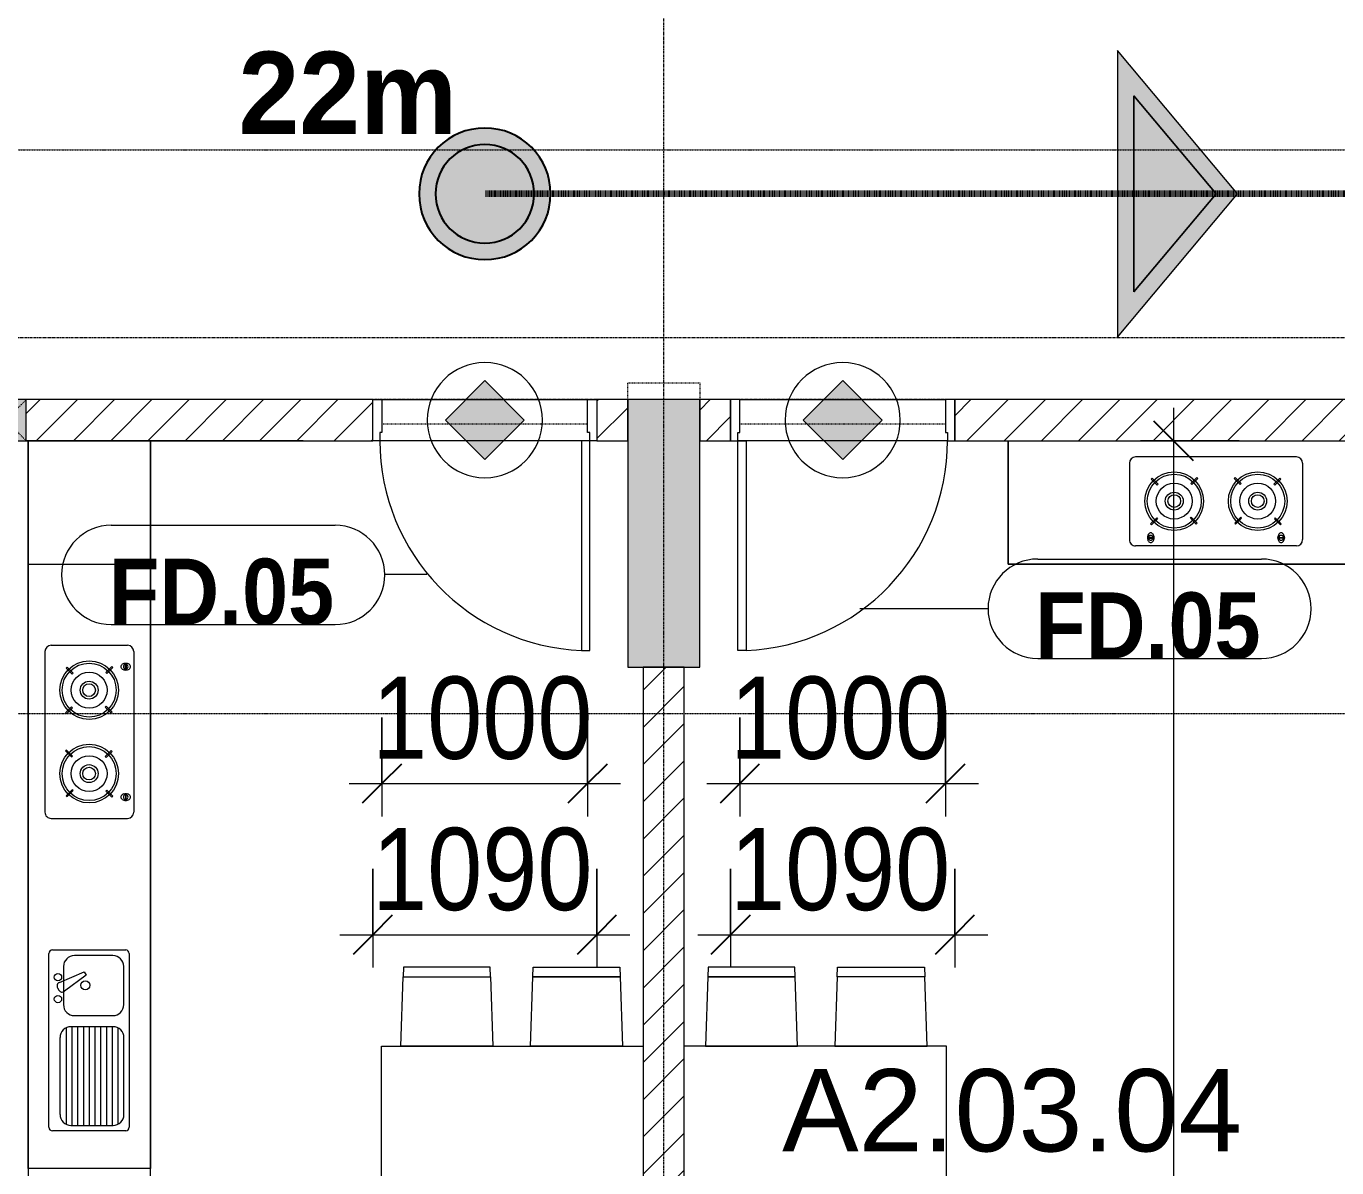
# Model space of a CAD drawing. Header units: millimetres. Extents: x 1591 to 240306, y -15958 to 82755.
# Drawn here: x 77054 to 83426, y 29803 to 35352 of the extents above; entities that cross this region are included whole.
import ezdxf

# ---------------------------------------------------------------- set-up
doc = ezdxf.new("R2010")
doc.units = ezdxf.units.MM
for name, pattern in [('1 NÉT CALL OUT', [6, 3, -3]), ('Dash', [6, 3, -3]), ('Dash 1_8_', [6.35, 3.175, -3.175]), ('Dash Dot 3_16_', [7.9375, 4.7625, -1.5875, 0, -1.5875]), ('Grid Line', [22.225, 12.7, -3.175, 3.175, -3.175])]:
    doc.linetypes.add(name, pattern=pattern)
for name, color, linetype, lineweight in [('0-1', 7, 'Continuous', 5), ('A-ANNO-DIMS', 211, 'Continuous', 9), ('A-ANNO-DIMS-160', 211, 'Continuous', 9), ('A-ANNO-NOTE', 131, 'Continuous', 9), ('A-ANNO-NOTE-1', 131, 'Continuous', 25), ('A-AREA', 32, 'Dash 1_8_', 9), ('A-AREA-IDEN', 2, 'Continuous', 9), ('A-DETL-1', 90, '1 NÉT CALL OUT', 100), ('A-DETL-GENF-2', 1, 'Continuous', 9), ('A-DOOR-3', 1, 'Continuous', 9), ('A-DOOR-FRAM-1', 1, 'Continuous', 9), ('A-DOOR-IDEN', 31, 'Continuous', 9), ('A-FLOR-2', 9, 'Continuous', 9), ('A-WALL', 113, 'Continuous', 9), ('A-WALL-3', 113, 'Continuous', 18), ('A-WALL-PATT-2', 111, 'Continuous', 9), ('G-ANNO-SYMB-1', 111, 'Dash Dot 3_16_', 18), ('G-ANNO-TEXT-2', 142, 'Continuous', 9), ('I-FURN', 30, 'Continuous', 9), ('I-FURN-1', 254, 'Continuous', 9), ('S-COLS', 52, 'Continuous', 9), ('S-COLS-1', 52, 'Continuous', 5), ('S-COLS-2', 7, 'Continuous', 18), ('S-COLS-5', 52, 'Continuous', 18), ('S-COLS-HDLN', 52, 'Dash', 9), ('S-GRID-1', 1, 'Grid Line', 9)]:
    doc.layers.add(name, color=color, linetype=linetype, lineweight=lineweight)
doc.styles.add('Arial_6', font='arial_0.ttf', dxfattribs={"height": 400})
doc.styles.add('Arial_7', font='arial_0.ttf', dxfattribs={"width": 0.95, "height": 400})
doc.styles.add('Arial_B_3', font='arialbd_0.ttf', dxfattribs={"width": 0.9, "height": 320})
doc.styles.add('UTM Avo', font='UTM Avo.ttf', dxfattribs={"width": 0.9, "height": 400})
doc.dimstyles.new('1_Dim_chi_tiet_2_5', dxfattribs={"dimscale": 304.8, "dimtxt": 399.720379, "dimasz": 0.629921, "dimexe": 0.524934, "dimexo": 0.0625, "dimgap": 0.052493, "dimtad": 1, "dimdec": 0, "dimrnd": 5, "dimzin": 0, "dimdsep": 46, "dimtxsty": 'UTM Avo', "dimblk1": 'OBLIQUE', "dimblk2": 'OBLIQUE', "dimsah": 1, "dimcen": 0.09, "dimdle": 0.524934, "dimazin": 0, "dimtfac": 1, "dimtdec": 4, "dimtix": 1, "dimtmove": 0, "dimatfit": 3, "dimfxl": 1.049869, "dimfxlon": 1, "dimtvp": 1, "dimtolj": 1, "dimtzin": 0, "dimarcsym": 2})
doc.dimstyles.new('1_Dim_chi_tiet_2_5_1', dxfattribs={"dimscale": 304.8, "dimtxt": 399.720379, "dimasz": 0.629921, "dimexe": 0.524934, "dimexo": 0.0625, "dimgap": 0.052493, "dimtad": 1, "dimdec": 0, "dimrnd": 5, "dimzin": 0, "dimdsep": 46, "dimtxsty": 'UTM Avo', "dimblk1": 'OBLIQUE', "dimblk2": 'OBLIQUE', "dimsah": 1, "dimcen": 0.09, "dimdle": 0.524934, "dimazin": 0, "dimtfac": 1, "dimtdec": 4, "dimtix": 1, "dimtmove": 0, "dimatfit": 3, "dimfxl": 1.049869, "dimfxlon": 1, "dimtvp": 1, "dimtolj": 1, "dimtzin": 0, "dimarcsym": 2})
pattern_1 = [(45, (11001.35, 0), (-90.50967, 90.50967), [])]

# ---------------------------------------------------------------- blocks, each defined once
blk = doc.blocks.new('NCV_TKTC_KET CAU_rvt-1-TKCS_MB TẦNG 3-4')
at = {"layer": 'S-COLS-1'}
blk.add_hatch(color=256, dxfattribs=at).paths.add_polyline_path([(69327.6, 32236.9), (69327.6, 33536.9), (68977.6, 33536.9), (68977.6, 32236.9)])
at = {"layer": 'S-COLS-2'}
for p, q in [((69327.6, 33536.9), (68977.6, 33536.9)), ((68977.6, 33536.9), (68977.6, 32236.9)), ((69327.6, 32236.9), (69327.6, 33536.9)), ((68977.6, 32236.9), (69327.6, 32236.9))]:
    blk.add_line(p, q, dxfattribs=at)
blk = doc.blocks.new('HE BEP A - HE BEP A-885794-TKCS_MB TẦNG 3-4')
at = {"layer": 'I-FURN'}
for p, q in [((765.9, 605.3), (3.5, 605.3)), ((3.5, 605.3), (3.5, 11)), ((765.9, 11), (765.9, 605.3)), ((765.9, 605.3), (4303.5, 605.3)), ((765.9, 11), (765.9, 605.3)), ((3703.5, 605.3), (3703.5, 11)), ((3279.1, 524.2), (2497.5, 524.2)), ((948.4, 131.7), (948.4, 487.8)), ((965.9, 505.3), (1810.5, 505.3)), ((1401.8, 451.1), (1028.4, 451.1)), ((1644.6, 463.3), (1632.2, 456.1)), ((1670.1, 454.1), (1721.6, 333.3)), ((1828, 487.8), (1828, 131.7)), ((2467.5, 494.2), (2467.5, 122.2)), ((3309.1, 494.2), (3309.1, 122.2)), ((975, 397.7), (975, 193.3)), ((975, 391.9), (1455.1, 391.9)), ((979.9, 419.9), (1450.3, 419.9)), ((1455.1, 193.3), (1455.1, 397.7)), ((1747.9, 434.2), (1562.5, 434.2)), ((1706.2, 324.4), (1627.3, 429.4)), ((2578, 421.2), (2573.6, 416.8)), ((2573.6, 416.8), (2602.8, 387.7)), ((2607.1, 392.1), (2578, 421.2)), ((2602.8, 387.7), (2607.1, 392.1)), ((2795.6, 424), (2766.5, 394.9)), ((2766.5, 394.9), (2770.8, 390.5)), ((2770.8, 390.5), (2800, 419.6)), ((2800, 419.6), (2795.6, 424)), ((2976.7, 419.6), (2981.1, 424)), ((3005.8, 390.5), (2976.7, 419.6)), ((2981.1, 424), (3010.2, 394.9)), ((3010.2, 394.9), (3005.8, 390.5)), ((3169.5, 392.1), (3198.6, 421.2)), ((3173.9, 387.7), (3169.5, 392.1)), ((3203, 416.8), (3173.9, 387.7)), ((3198.6, 421.2), (3203, 416.8)), ((975, 363.9), (1455.1, 363.9)), ((975, 335.9), (1455.1, 335.9)), ((1509.1, 380.9), (1509.1, 194.2)), ((1721.6, 333.3), (1706.2, 324.4)), ((1801.3, 194.2), (1801.3, 380.9)), ((975, 307.9), (1455.1, 307.9)), ((975, 279.9), (1455.1, 279.9)), ((975, 251.9), (1455.1, 251.9)), ((975, 223.9), (1455.1, 223.9)), ((975, 195.9), (1455.1, 195.9)), ((2570.9, 199.3), (2600, 228.4)), ((2575.3, 194.9), (2570.9, 199.3)), ((2604.4, 224), (2575.3, 194.9)), ((2600, 228.4), (2604.4, 224)), ((2763.7, 226.8), (2768.1, 231.2)), ((2792.8, 197.7), (2763.7, 226.8)), ((2768.1, 231.2), (2797.2, 202)), ((2797.2, 202), (2792.8, 197.7)), ((3008.5, 231.2), (2979.4, 202)), ((2979.4, 202), (2983.8, 197.7)), ((2983.8, 197.7), (3012.9, 226.8)), ((3012.9, 226.8), (3008.5, 231.2)), ((3176.6, 228.4), (3172.2, 224)), ((3172.2, 224), (3201.4, 194.9)), ((3205.8, 199.3), (3176.6, 228.4)), ((3201.4, 194.9), (3205.8, 199.3)), ((981.5, 167.9), (1448.7, 167.9)), ((1028.4, 139.9), (1401.8, 139.9)), ((1562.5, 140.8), (1747.9, 140.8)), ((2555.1, 133.3), (2555.1, 129.3)), ((2587.6, 133.3), (2555.1, 133.3)), ((2555.1, 129.3), (2587.6, 129.3)), ((2587.6, 129.3), (2587.6, 133.3)), ((3189, 129.3), (3189, 133.3)), ((3189, 133.3), (3221.5, 133.3)), ((3221.5, 129.3), (3189, 129.3)), ((3221.5, 133.3), (3221.5, 129.3)), ((1810.5, 114.2), (965.9, 114.2)), ((3279.1, 92.2), (2497.5, 92.2)), ((3.5, 11), (765.9, 11)), ((4303.5, 11), (765.9, 11))]:
    blk.add_line(p, q, dxfattribs=at)
for centre, radius in [((1589.4, 460.9), 17.8), ((1696.1, 460.9), 17.8), ((2685.4, 309.4), 142.6), ((3091.2, 309.4), 142.6), ((2685.4, 309.4), 131.3), ((2685.4, 309.4), 87.2), ((3091.2, 309.4), 131.3), ((3091.2, 309.4), 87.2), ((1656.3, 327.5), 22.2), ((2685.4, 309.4), 43.6), ((2685.4, 309.4), 30.9), ((3091.2, 309.4), 43.6), ((3091.2, 309.4), 30.9)]:
    blk.add_circle(centre, radius, dxfattribs=at)
for centre, radius, start, end in [((2497.5, 494.2), 30, 90, 180), ((3279.1, 494.2), 30, 360, 90), ((965.9, 487.8), 17.5, 90, 180), ((1028.4, 397.7), 53.3, 90, 180), ((1401.8, 397.7), 53.3, 360, 90), ((1641, 440.7), 17.8, 119.9521, 219.46175), ((1653.4, 447.9), 17.8, 20.53791, 119.9521), ((1810.5, 487.8), 17.5, 0, 90), ((1562.5, 380.9), 53.3, 90, 180), ((1747.9, 380.9), 53.3, 360, 90), ((1028.4, 193.3), 53.3, 180, 270), ((1401.8, 193.3), 53.3, 270, 360), ((1562.5, 194.2), 53.3, 180, 270), ((1747.9, 194.2), 53.3, 270, 360), ((965.9, 131.7), 17.5, 180, 270), ((1810.5, 131.7), 17.5, 270, 360), ((2588.6, 131.7), 33.5, 163.94189, 180), ((2588.6, 131.7), 33.5, 180, 196.05811), ((2580.1, 134.1), 24.7, 145.20397, 163.94189), ((2571.3, 131.3), 11.6, 9.9102, 170.0898), ((2571.3, 131.3), 11.6, 189.71775, 350.28225), ((2574.8, 137.9), 18.1, 120.79762, 145.20397), ((2571.4, 143.6), 11.5, 90, 120.79762), ((2571.4, 143.6), 11.5, 59.20238, 90), ((2568, 137.9), 18.1, 34.79603, 59.20238), ((2562.6, 134.1), 24.7, 16.05811, 34.79603), ((2554.1, 131.7), 33.5, 0, 16.05811), ((2554.1, 131.7), 33.5, 343.94189, 0), ((3222.5, 131.7), 33.5, 163.94189, 180), ((3222.5, 131.7), 33.5, 180, 196.05811), ((3214, 134.1), 24.7, 145.20397, 163.94189), ((3208.7, 137.9), 18.1, 120.79762, 145.20397), ((3205.3, 131.3), 11.6, 9.9102, 170.0898), ((3205.3, 131.3), 11.6, 189.71775, 350.28225), ((3205.3, 143.6), 11.5, 90, 120.79762), ((3205.3, 143.6), 11.5, 59.20238, 90), ((3201.9, 137.9), 18.1, 34.79603, 59.20238), ((3196.5, 134.1), 24.7, 16.05811, 34.79603), ((3188, 131.7), 33.5, 0, 16.05811), ((3188, 131.7), 33.5, 343.94189, 0), ((2497.5, 122.2), 30, 180, 270), ((2580.1, 129.2), 24.7, 196.05811, 214.79603), ((2574.8, 125.5), 18.1, 214.79603, 239.20238), ((2571.4, 119.8), 11.5, 239.20238, 270), ((2571.4, 119.8), 11.5, 270, 300.79762), ((2568, 125.5), 18.1, 300.79762, 325.20397), ((2562.6, 129.2), 24.7, 325.20397, 343.94189), ((3214, 129.2), 24.7, 196.05811, 214.79603), ((3208.7, 125.5), 18.1, 214.79603, 239.20238), ((3205.3, 119.8), 11.5, 239.20238, 270), ((3205.3, 119.8), 11.5, 270, 300.79762), ((3201.9, 125.5), 18.1, 300.79762, 325.20397), ((3196.5, 129.2), 24.7, 325.20397, 343.94189), ((3279.1, 122.2), 30, 270, 360)]:
    blk.add_arc(centre, radius, start, end, dxfattribs=at)
at = {"layer": 'I-FURN-1'}
for p, q in [((4303.5, 605.3), (3.5, 605.3)), ((3.5, 605.3), (3.5, 11)), ((3.5, 11), (4303.5, 11))]:
    blk.add_line(p, q, dxfattribs=at)
blk = doc.blocks.new('RES_BAN AN 1 - RES_BAN AN 1-V114-TKCS_MB TẦNG 3-4')
at = {"layer": 'I-FURN-1'}
for p, q in [((-425, 1275), (425, 1275)), ((-425, 1.8), (-425, 1275)), ((425, 1275), (425, 1.8)), ((-761.9, 1168.8), (-809.6, 1167.2)), ((-809.6, 1167.2), (-809.6, 745.3)), ((-425, 1180), (-761.9, 1168.8)), ((-761.9, 1168.8), (-761.9, 743.8)), ((-761.9, 743.8), (-761.9, 1168.8)), ((-425, 732.5), (-425, 1180)), ((425, 1180), (761.9, 1168.8)), ((425, 732.5), (425, 1180)), ((761.9, 1168.8), (761.9, 743.8)), ((761.9, 1168.8), (761.9, 743.8)), ((809.6, 1167.2), (761.9, 1168.8)), ((809.6, 745.3), (809.6, 1167.2)), ((-809.6, 745.3), (-761.9, 743.8)), ((-761.9, 743.8), (-425, 732.5)), ((761.9, 743.8), (425, 732.5)), ((761.9, 743.8), (809.6, 745.3)), ((-809.6, 536.9), (-761.9, 538.5)), ((-809.6, 115.1), (-809.6, 536.9)), ((-425, 549.7), (-761.9, 538.5)), ((-761.9, 538.5), (-761.9, 113.5)), ((-761.9, 538.5), (-761.9, 113.5)), ((-425, 102.3), (-425, 549.7)), ((425, 549.7), (761.9, 538.5)), ((425, 102.3), (425, 549.7)), ((761.9, 538.5), (761.9, 113.5)), ((761.9, 538.5), (809.6, 536.9)), ((761.9, 113.5), (761.9, 538.5)), ((809.6, 536.9), (809.6, 115.1)), ((-761.9, 113.5), (-809.6, 115.1)), ((-761.9, 113.5), (-425, 102.3)), ((761.9, 113.5), (425, 102.3)), ((809.6, 115.1), (761.9, 113.5))]:
    blk.add_line(p, q, dxfattribs=at)
blk = doc.blocks.new('RES_BAN AN 1 - RES_BAN AN 1-V124-TKCS_MB TẦNG 3-4')
at = {"layer": 'I-FURN-1'}
for p, q in [((-425, 0), (-425, -1275)), ((425, -1275), (425, 0)), ((-761.9, -113.5), (-809.6, -115.1)), ((-809.6, -115.1), (-809.6, -536.9)), ((-761.9, -113.5), (-425, -102.3)), ((-761.9, -538.5), (-761.9, -113.5)), ((-761.9, -538.5), (-761.9, -113.5)), ((-425, -102.3), (-425, -549.7)), ((425, -102.3), (425, -549.7)), ((761.9, -113.5), (425, -102.3)), ((761.9, -538.5), (761.9, -113.5)), ((761.9, -113.5), (761.9, -538.5)), ((809.6, -115.1), (761.9, -113.5)), ((809.6, -536.9), (809.6, -115.1)), ((-809.6, -536.9), (-761.9, -538.5)), ((-425, -549.7), (-761.9, -538.5)), ((425, -549.7), (761.9, -538.5)), ((761.9, -538.5), (809.6, -536.9)), ((-809.6, -745.3), (-761.9, -743.8)), ((-809.6, -1167.2), (-809.6, -745.3)), ((-761.9, -743.8), (-425, -732.5)), ((-761.9, -1168.8), (-761.9, -743.8)), ((-761.9, -743.8), (-761.9, -1168.8)), ((-425, -732.5), (-425, -1180)), ((425, -732.5), (425, -1180)), ((761.9, -743.8), (425, -732.5)), ((761.9, -743.8), (809.6, -745.3)), ((761.9, -1168.8), (761.9, -743.8)), ((761.9, -1168.8), (761.9, -743.8)), ((809.6, -745.3), (809.6, -1167.2)), ((-761.9, -1168.8), (-809.6, -1167.2)), ((-425, -1180), (-761.9, -1168.8)), ((425, -1180), (761.9, -1168.8)), ((809.6, -1167.2), (761.9, -1168.8)), ((-425, -1275), (425, -1275))]:
    blk.add_line(p, q, dxfattribs=at)
blk = doc.blocks.new('HE BEP B_ - HE BEP B_-437036-TKCS_MB TẦNG 3-4')
at = {"layer": 'I-FURN'}
for p, q in [((569.3, -491.3), (569.3, -119.3)), ((599.3, -89.3), (1380.9, -89.3)), ((656.9, -126.5), (689.4, -126.5)), ((656.9, -130.4), (656.9, -126.5)), ((689.4, -126.5), (689.4, -130.4)), ((1290.8, -126.5), (1290.8, -130.4)), ((1323.3, -126.5), (1290.8, -126.5)), ((1323.3, -130.4), (1323.3, -126.5)), ((1410.9, -491.3), (1410.9, -119.3)), ((689.4, -130.4), (656.9, -130.4)), ((1290.8, -130.4), (1323.3, -130.4)), ((677.1, -192.1), (672.7, -196.4)), ((672.7, -196.4), (701.8, -225.6)), ((706.2, -221.2), (677.1, -192.1)), ((701.8, -225.6), (706.2, -221.2)), ((894.6, -194.8), (865.5, -223.9)), ((865.5, -223.9), (869.9, -228.3)), ((869.9, -228.3), (899, -199.2)), ((899, -199.2), (894.6, -194.8)), ((1081.2, -199.2), (1085.6, -194.8)), ((1110.3, -228.3), (1081.2, -199.2)), ((1085.6, -194.8), (1114.7, -223.9)), ((1114.7, -223.9), (1110.3, -228.3)), ((1274, -221.2), (1303.2, -192.1)), ((1278.4, -225.6), (1274, -221.2)), ((1307.6, -196.4), (1278.4, -225.6)), ((1303.2, -192.1), (1307.6, -196.4)), ((675.4, -414), (704.6, -384.9)), ((679.8, -418.4), (675.4, -414)), ((709, -389.3), (679.8, -418.4)), ((704.6, -384.9), (709, -389.3)), ((868.3, -392), (872.7, -387.6)), ((897.4, -421.2), (868.3, -392)), ((872.7, -387.6), (901.8, -416.8)), ((901.8, -416.8), (897.4, -421.2)), ((1107.6, -387.6), (1078.5, -416.8)), ((1078.5, -416.8), (1082.9, -421.2)), ((1082.9, -421.2), (1112, -392)), ((1112, -392), (1107.6, -387.6)), ((1275.7, -384.9), (1271.3, -389.3)), ((1271.3, -389.3), (1300.4, -418.4)), ((1304.8, -414), (1275.7, -384.9)), ((1300.4, -418.4), (1304.8, -414)), ((599.3, -521.3), (1380.9, -521.3))]:
    blk.add_line(p, q, dxfattribs=at)
for centre, radius in [((787.2, -306.6), 142.6), ((787.2, -306.6), 131.3), ((1193, -306.6), 142.6), ((1193, -306.6), 131.3), ((787.2, -306.6), 87.2), ((1193, -306.6), 87.2), ((787.2, -306.6), 43.6), ((787.2, -306.6), 30.9), ((1193, -306.6), 43.6), ((1193, -306.6), 30.9)]:
    blk.add_circle(centre, radius, dxfattribs=at)
for centre, radius, start, end in [((599.3, -119.3), 30, 90, 180), ((690.4, -128.8), 33.5, 163.94189, 180), ((681.9, -126.4), 24.7, 145.20397, 163.94189), ((673.1, -128.4), 11.6, 9.71775, 170.28225), ((676.6, -122.6), 18.1, 120.79762, 145.20397), ((673.2, -116.9), 11.5, 90, 120.79762), ((673.2, -116.9), 11.5, 59.20238, 90), ((669.8, -122.6), 18.1, 34.79603, 59.20238), ((664.4, -126.4), 24.7, 16.05811, 34.79603), ((655.9, -128.8), 33.5, 0, 16.05811), ((1324.3, -128.8), 33.5, 163.94189, 180), ((1315.8, -126.4), 24.7, 145.20397, 163.94189), ((1310.5, -122.6), 18.1, 120.79762, 145.20397), ((1307.2, -128.4), 11.6, 9.71775, 170.28225), ((1307.1, -116.9), 11.5, 90, 120.79762), ((1307.1, -116.9), 11.5, 59.20238, 90), ((1303.7, -122.6), 18.1, 34.79603, 59.20238), ((1298.3, -126.4), 24.7, 16.05811, 34.79603), ((1289.8, -128.8), 33.5, 0, 16.05811), ((1380.9, -119.3), 30, 360, 90), ((690.4, -128.8), 33.5, 180, 196.05811), ((681.9, -131.3), 24.7, 196.05811, 214.79603), ((673.1, -128.4), 11.6, 189.9102, 350.0898), ((676.6, -135), 18.1, 214.79603, 239.20238), ((673.2, -140.7), 11.5, 239.20238, 270), ((673.2, -140.7), 11.5, 270, 300.79762), ((669.8, -135), 18.1, 300.79762, 325.20397), ((664.4, -131.3), 24.7, 325.20397, 343.94189), ((655.9, -128.8), 33.5, 343.94189, 0), ((1324.3, -128.8), 33.5, 180, 196.05811), ((1315.8, -131.3), 24.7, 196.05811, 214.79603), ((1310.5, -135), 18.1, 214.79603, 239.20238), ((1307.2, -128.4), 11.6, 189.9102, 350.0898), ((1307.1, -140.7), 11.5, 239.20238, 270), ((1307.1, -140.7), 11.5, 270, 300.79762), ((1303.7, -135), 18.1, 300.79762, 325.20397), ((1298.3, -131.3), 24.7, 325.20397, 343.94189), ((1289.8, -128.8), 33.5, 343.94189, 0), ((599.3, -491.3), 30, 180, 270), ((1380.9, -491.3), 30, 270, 360)]:
    blk.add_arc(centre, radius, start, end, dxfattribs=at)
at = {"layer": 'I-FURN-1'}
for p, q in [((0, 1600), (-600, 1600)), ((0, 1600), (-600, 1600)), ((0, 0), (0, 1600)), ((0, 0), (0, 1600)), ((-495.6, 337.9), (-495.6, 1182.5)), ((-478.1, 1200), (-121.9, 1200)), ((-184.4, 1173.3), (-371.1, 1173.3)), ((-104.4, 1182.5), (-104.4, 337.9)), ((-444.4, 1042.1), (-323.5, 1093.7)), ((-424.5, 1120), (-424.5, 934.5)), ((-323.5, 1093.7), (-314.6, 1078.3)), ((-131.1, 934.5), (-131.1, 1120)), ((-314.6, 1078.3), (-419.7, 999.4)), ((-453.5, 1016.6), (-446.4, 1004.2)), ((-371.1, 881.2), (-184.4, 881.2)), ((-441.3, 773.8), (-441.3, 400.4)), ((-410.2, 351.9), (-410.2, 822.3)), ((-183.5, 827.2), (-388, 827.2)), ((-382.2, 347.1), (-382.2, 827.2)), ((-354.2, 347.1), (-354.2, 827.2)), ((-326.2, 347.1), (-326.2, 827.2)), ((-298.2, 347.1), (-298.2, 827.2)), ((-270.2, 347.1), (-270.2, 827.2)), ((-242.2, 347.1), (-242.2, 827.2)), ((-214.2, 347.1), (-214.2, 827.2)), ((-186.2, 347.1), (-186.2, 827.2)), ((-158.2, 353.5), (-158.2, 820.8)), ((-130.2, 400.4), (-130.2, 773.8)), ((-121.9, 320.4), (-478.1, 320.4)), ((-388, 347.1), (-183.5, 347.1)), ((2000, 0), (0, 0)), ((0, 0), (2000, 0)), ((2000, -600), (2000, 0)), ((2000, 0), (2000, -600))]:
    blk.add_line(p, q, dxfattribs=at)
for centre, radius in [((-451.1, 1068.2), 17.8), ((-317.8, 1028.4), 22.2), ((-451.1, 961.5), 17.8)]:
    blk.add_circle(centre, radius, dxfattribs=at)
for centre, radius, start, end in [((-478.1, 1182.5), 17.5, 90, 180), ((-371.1, 1120), 53.3, 90, 180), ((-184.4, 1120), 53.3, 360, 90), ((-121.9, 1182.5), 17.5, 0, 90), ((-438.1, 1025.5), 17.8, 110.53791, 209.9521), ((-431, 1013.1), 17.8, 209.9521, 309.46175), ((-371.1, 934.5), 53.3, 180, 270), ((-184.4, 934.5), 53.3, 270, 360), ((-388, 773.8), 53.3, 90, 180), ((-183.5, 773.8), 53.3, 360, 90), ((-388, 400.4), 53.3, 180, 270), ((-183.5, 400.4), 53.3, 270, 360), ((-478.1, 337.9), 17.5, 180, 270), ((-121.9, 337.9), 17.5, 270, 0)]:
    blk.add_arc(centre, radius, start, end, dxfattribs=at)
blk = doc.blocks.new('NCV_TKTC_TANG 3 - 4_rvt-2-TKCS_MB TẦNG 3-4')
at = {"layer": 'A-FLOR-2'}
for p, q in [((66062.6, 33336.9), (66052.9, 33336.9)), ((66656.9, 33336.9), (66062.6, 33336.9)), ((67398.9, 33336.9), (66656.9, 33336.9)), ((68792.6, 33336.9), (67772.6, 33336.9)), ((70532.6, 33336.9), (69512.6, 33336.9))]:
    blk.add_line(p, q, dxfattribs=at)
at = {"layer": 'I-FURN-1'}
for name, p, rotation in [('HE BEP A - HE BEP A-885794-TKCS_MB TẦNG 3-4', (66667.9, 29033.4), 90.00000000000026), ('HE BEP B_ - HE BEP B_-437036-TKCS_MB TẦNG 3-4', (72827.6, 32736.9), 180), ('RES_BAN AN 1 - RES_BAN AN 1-V114-TKCS_MB TẦNG 3-4', (69054.3, 29968.2), 90.00000000000026), ('RES_BAN AN 1 - RES_BAN AN 1-V124-TKCS_MB TẦNG 3-4', (69252.6, 29968.6), 89.9999999999997)]:
    blk.add_blockref(name, p, dxfattribs=dict(at, rotation=rotation))
blk = doc.blocks.new('FD_05 - FD_05-1000x2200mm-835434-TKCS_MB TẦNG 3-4')
at = {"layer": 'A-DETL-GENF-2'}
for p, q in [((470, 100), (470, 1120)), ((470, 1120), (510, 1120)), ((510, 1120), (510, 100)), ((510, 100), (470, 100))]:
    blk.add_line(p, q, dxfattribs=at)
blk.add_arc((510, 100), 1020, 92.24747, 180, dxfattribs=at)
at = {"layer": 'A-DOOR-FRAM-1'}
for p, q in [((-510, 100), (-545, 100)), ((-545, 100), (-545, -100)), ((-510, 60), (-510, 100)), ((545, 100), (510, 100)), ((510, 100), (510, 60)), ((545, -100), (545, 100)), ((-500, 60), (-510, 60)), ((-500, -100), (-500, 60)), ((510, 60), (500, 60)), ((500, 60), (500, -100)), ((-545, -100), (-500, -100)), ((500, -100), (545, -100))]:
    blk.add_line(p, q, dxfattribs=at)
blk = doc.blocks.new('FD_05 - FD_05-1000x2200mm-835433-TKCS_MB TẦNG 3-4')
at = {"layer": 'A-DETL-GENF-2'}
for p, q in [((510, -100), (470, -100)), ((470, -100), (470, -1120)), ((510, -1120), (510, -100)), ((470, -1120), (510, -1120))]:
    blk.add_line(p, q, dxfattribs=at)
blk.add_arc((510, -100), 1020, 180, 267.75253, dxfattribs=at)
at = {"layer": 'A-DOOR-FRAM-1'}
for p, q in [((-545, 100), (-500, 100)), ((-545, -100), (-545, 100)), ((-500, 100), (-500, -60)), ((500, 100), (545, 100)), ((500, -60), (500, 100)), ((545, 100), (545, -100)), ((-500, -60), (-510, -60)), ((-510, -60), (-510, -100)), ((510, -60), (500, -60)), ((510, -100), (510, -60)), ((-510, -100), (-545, -100)), ((545, -100), (510, -100))]:
    blk.add_line(p, q, dxfattribs=at)
blk = doc.blocks.new('G1_SOF - BO TRU - 200x200-3054293-TKCS_MB TẦNG 3-4')
at = {"layer": 'S-COLS'}
blk.add_hatch(color=256, dxfattribs=at).paths.add_polyline_path([(100, -100), (100, 100), (-100, 100), (-100, -100)])
at = {"layer": 'S-COLS-5'}
for p, q in [((100, 100), (-100, 100)), ((-100, 100), (-100, -100)), ((100, -100), (100, 100)), ((-100, -100), (100, -100))]:
    blk.add_line(p, q, dxfattribs=at)
at = {"layer": 'S-COLS-HDLN'}
for p, q in [((100, 100), (-100, -100)), ((-100, 100), (100, -100))]:
    blk.add_line(p, q, dxfattribs=at)
blk = doc.blocks.new('DIMBLOCK84-TKCS_MB TẦNG 3-4')
at = {"layer": 'A-ANNO-DIMS-160'}
for p, q in [((80478.9, 31255.6), (80478.9, 30775.6)), ((80478.9, 30935.6), (80478.9, 31255.6)), ((81568.9, 31255.6), (81568.9, 30775.6)), ((81568.9, 30935.6), (81568.9, 31255.6)), ((80318.9, 30935.6), (81728.9, 30935.6))]:
    blk.add_line(p, q, dxfattribs=at)
at = {"layer": 'A-ANNO-DIMS-160', "lineweight": 25}
for p, q in [((80478.9, 30935.6), (80574.9, 31031.6)), ((81568.9, 30935.6), (81664.9, 31031.6)), ((80478.9, 30935.6), (80382.9, 30839.6)), ((81568.9, 30935.6), (81472.9, 30839.6))]:
    blk.add_line(p, q, dxfattribs=at)
at = {"layer": 'A-ANNO-DIMS-160', "color": 0, "insert": (80476.1, 31455.2), "char_height": 400, "width": 1314.636, "attachment_point": 1, "line_spacing_factor": 1.110334, "style": 'UTM Avo'}
blk.add_mtext('1090', dxfattribs=at)
blk = doc.blocks.new('_Oblique')
at = {"color": 0, "linetype": 'ByBlock', "lineweight": -2}
blk.add_line((-0.5, -0.5), (0.5, 0.5), dxfattribs=at)
blk = doc.blocks.new('DIMBLOCK85-TKCS_MB TẦNG 3-4')
at = {"layer": 'A-ANNO-DIMS-160'}
for p, q in [((78738.9, 31255.6), (78738.9, 30775.6)), ((78738.9, 30935.6), (78738.9, 31255.6)), ((79828.9, 31255.6), (79828.9, 30775.6)), ((79828.9, 30935.6), (79828.9, 31255.6)), ((78578.9, 30935.6), (79988.9, 30935.6))]:
    blk.add_line(p, q, dxfattribs=at)
at = {"layer": 'A-ANNO-DIMS-160', "lineweight": 25}
for p, q in [((78738.9, 30935.6), (78834.9, 31031.6)), ((79828.9, 30935.6), (79924.9, 31031.6)), ((78738.9, 30935.6), (78642.9, 30839.6)), ((79828.9, 30935.6), (79732.9, 30839.6))]:
    blk.add_line(p, q, dxfattribs=at)
at = {"layer": 'A-ANNO-DIMS-160', "color": 0, "insert": (78736.1, 31455.2), "char_height": 400, "width": 1314.636, "attachment_point": 1, "line_spacing_factor": 1.110334, "style": 'UTM Avo'}
blk.add_mtext('1090', dxfattribs=at)
blk = doc.blocks.new('DIMBLOCK130-TKCS_MB TẦNG 3-4')
at = {"layer": 'A-ANNO-DIMS-160'}
for p, q in [((78783.9, 31991), (78783.9, 31511)), ((78783.9, 31671), (78783.9, 31991)), ((79783.9, 31991), (79783.9, 31511)), ((79783.9, 31671), (79783.9, 31991)), ((78623.9, 31671), (79943.9, 31671))]:
    blk.add_line(p, q, dxfattribs=at)
at = {"layer": 'A-ANNO-DIMS-160', "lineweight": 25}
for p, q in [((78783.9, 31671), (78879.9, 31767)), ((79783.9, 31671), (79879.9, 31767)), ((78783.9, 31671), (78687.9, 31575)), ((79783.9, 31671), (79687.9, 31575))]:
    blk.add_line(p, q, dxfattribs=at)
at = {"layer": 'A-ANNO-DIMS-160', "color": 0, "insert": (78736.1, 32190.7), "char_height": 400, "width": 1314.636, "attachment_point": 1, "line_spacing_factor": 1.110334, "style": 'UTM Avo'}
blk.add_mtext('1000', dxfattribs=at)
blk = doc.blocks.new('DIMBLOCK131-TKCS_MB TẦNG 3-4')
at = {"layer": 'A-ANNO-DIMS-160'}
for p, q in [((80523.9, 31991), (80523.9, 31511)), ((80523.9, 31671), (80523.9, 31991)), ((81523.9, 31991), (81523.9, 31511)), ((81523.9, 31671), (81523.9, 31991)), ((80363.9, 31671), (81683.9, 31671))]:
    blk.add_line(p, q, dxfattribs=at)
at = {"layer": 'A-ANNO-DIMS-160', "lineweight": 25}
for p, q in [((80523.9, 31671), (80619.9, 31767)), ((81523.9, 31671), (81619.9, 31767)), ((80523.9, 31671), (80427.9, 31575)), ((81523.9, 31671), (81427.9, 31575))]:
    blk.add_line(p, q, dxfattribs=at)
at = {"layer": 'A-ANNO-DIMS-160', "color": 0, "insert": (80476.1, 32190.7), "char_height": 400, "width": 1314.636, "attachment_point": 1, "line_spacing_factor": 1.110334, "style": 'UTM Avo'}
blk.add_mtext('1000', dxfattribs=at)
blk = doc.blocks.new('HDNDCT_DIEM THOAT HIEM XA NHAT - HDNDCT_DIEM THOAT HIEM XA NHAT-1614703-TKCS_MB TẦNG 3-4')
at = {"layer": 'A-ANNO-NOTE'}
h = blk.add_hatch(color=256, dxfattribs=at)
edge = h.paths.add_edge_path()
edge.add_arc((0, 0), 2, 0, 180)
edge.add_arc((0, 0), 2, 180, 360)
edge = h.paths.add_edge_path()
edge.add_arc((0, 0), 1.5, 180, 360)
edge.add_arc((0, 0), 1.5, 360, 540)
h = blk.add_hatch(color=256, dxfattribs=at)
edge = h.paths.add_edge_path()
edge.add_arc((0, 0), 1.5, 0, 180)
edge.add_arc((0, 0), 1.5, 180, 360)
at = {"layer": 'A-ANNO-NOTE-1'}
for radius, start, end in [(2, 360, 180), (1.5, 0, 180), (1.5, 360, 180), (2, 180, 360), (1.5, 180, 0), (1.5, 180, 360)]:
    blk.add_arc((0, 0), radius, start, end, dxfattribs=at)
blk = doc.blocks.new('HDNDCT_GHI CHÚ CỬA CHỐNG CHÁY EI30 - HDNDCT_GHI CHÚ CỬA CHỐNG CHÁY EI30-2461928-TKCS_MB TẦNG 3-4')
at = {"layer": 'A-ANNO-NOTE'}
blk.add_hatch(color=256, dxfattribs=at).paths.add_polyline_path([(-1.2, 0), (0, 1.2), (1.2, 0), (0, -1.2)])
for p, q in [((0, 1.2), (-1.2, 0)), ((1.2, 0), (0, 1.2)), ((-1.2, 0), (0, -1.2)), ((0, -1.2), (1.2, 0))]:
    blk.add_line(p, q, dxfattribs=at)
for start, end in [(360, 180), (180, 360)]:
    blk.add_arc((0, 0), 1.75, start, end, dxfattribs=at)
blk = doc.blocks.new('HDNDCT_MŨI TÊN THOÁT HIỂM - HDNDCT_MŨI TÊN THOÁT HIỂM-1614704-TKCS_MB TẦNG 3-4')
at = {"layer": 'A-ANNO-NOTE'}
h = blk.add_hatch(color=256, dxfattribs=at)
h.paths.add_polyline_path([(-3.153, 0), (0.5, 4.353), (0.5, -4.353)])
h.paths.add_polyline_path([(-2.5, 0), (0, -2.979), (0, 2.979)])
blk.add_hatch(color=256, dxfattribs=at).paths.add_polyline_path([(0, 2.979), (0, -2.979), (-2.5, 0)])
for p, q in [((0.5, 4.353), (-3.153, 0)), ((0.5, -4.353), (0.5, 4.353)), ((-2.5, 0), (0, 2.979)), ((0, 2.979), (-2.5, 0)), ((0, 2.979), (0, -2.979)), ((0, -2.979), (0, 2.979)), ((-3.153, 0), (0.5, -4.353)), ((0, -2.979), (-2.5, 0)), ((-2.5, 0), (0, -2.979))]:
    blk.add_line(p, q, dxfattribs=at)
blk = doc.blocks.new('DIMBLOCK195-TKCS_MB TẦNG 3-4')
at = {"layer": 'A-ANNO-DIMS-160'}
for p, q in [((80478.9, 31255.6), (80478.9, 30775.6)), ((80478.9, 30935.6), (80478.9, 31255.6)), ((81568.9, 31255.6), (81568.9, 30775.6)), ((81568.9, 30935.6), (81568.9, 31255.6)), ((80318.9, 30935.6), (81728.9, 30935.6))]:
    blk.add_line(p, q, dxfattribs=at)
at = {"layer": 'A-ANNO-DIMS-160', "lineweight": 25}
for p, q in [((80478.9, 30935.6), (80574.9, 31031.6)), ((81568.9, 30935.6), (81664.9, 31031.6)), ((80478.9, 30935.6), (80382.9, 30839.6)), ((81568.9, 30935.6), (81472.9, 30839.6))]:
    blk.add_line(p, q, dxfattribs=at)
at = {"layer": 'A-ANNO-DIMS-160', "color": 0, "insert": (80476.1, 31455.2), "char_height": 400, "width": 1314.636, "attachment_point": 1, "line_spacing_factor": 1.110334, "style": 'UTM Avo'}
blk.add_mtext('1090', dxfattribs=at)
blk = doc.blocks.new('DIMBLOCK196-TKCS_MB TẦNG 3-4')
at = {"layer": 'A-ANNO-DIMS-160'}
for p, q in [((78738.9, 31255.6), (78738.9, 30775.6)), ((78738.9, 30935.6), (78738.9, 31255.6)), ((79828.9, 31255.6), (79828.9, 30775.6)), ((79828.9, 30935.6), (79828.9, 31255.6)), ((78578.9, 30935.6), (79988.9, 30935.6))]:
    blk.add_line(p, q, dxfattribs=at)
at = {"layer": 'A-ANNO-DIMS-160', "lineweight": 25}
for p, q in [((78738.9, 30935.6), (78834.9, 31031.6)), ((79828.9, 30935.6), (79924.9, 31031.6)), ((78738.9, 30935.6), (78642.9, 30839.6)), ((79828.9, 30935.6), (79732.9, 30839.6))]:
    blk.add_line(p, q, dxfattribs=at)
at = {"layer": 'A-ANNO-DIMS-160', "color": 0, "insert": (78736.1, 31455.2), "char_height": 400, "width": 1314.636, "attachment_point": 1, "line_spacing_factor": 1.110334, "style": 'UTM Avo'}
blk.add_mtext('1090', dxfattribs=at)
blk = doc.blocks.new('DIMBLOCK243-TKCS_MB TẦNG 3-4')
at = {"layer": 'A-ANNO-DIMS-160'}
for p, q in [((78783.9, 31991), (78783.9, 31511)), ((78783.9, 31671), (78783.9, 31991)), ((79783.9, 31991), (79783.9, 31511)), ((79783.9, 31671), (79783.9, 31991)), ((78623.9, 31671), (79943.9, 31671))]:
    blk.add_line(p, q, dxfattribs=at)
at = {"layer": 'A-ANNO-DIMS-160', "lineweight": 25}
for p, q in [((78783.9, 31671), (78879.9, 31767)), ((79783.9, 31671), (79879.9, 31767)), ((78783.9, 31671), (78687.9, 31575)), ((79783.9, 31671), (79687.9, 31575))]:
    blk.add_line(p, q, dxfattribs=at)
at = {"layer": 'A-ANNO-DIMS-160', "color": 0, "insert": (78736.1, 32190.7), "char_height": 400, "width": 1314.636, "attachment_point": 1, "line_spacing_factor": 1.110334, "style": 'UTM Avo'}
blk.add_mtext('1000', dxfattribs=at)
blk = doc.blocks.new('DIMBLOCK244-TKCS_MB TẦNG 3-4')
at = {"layer": 'A-ANNO-DIMS-160'}
for p, q in [((80523.9, 31991), (80523.9, 31511)), ((80523.9, 31671), (80523.9, 31991)), ((81523.9, 31991), (81523.9, 31511)), ((81523.9, 31671), (81523.9, 31991)), ((80363.9, 31671), (81683.9, 31671))]:
    blk.add_line(p, q, dxfattribs=at)
at = {"layer": 'A-ANNO-DIMS-160', "lineweight": 25}
for p, q in [((80523.9, 31671), (80619.9, 31767)), ((81523.9, 31671), (81619.9, 31767)), ((80523.9, 31671), (80427.9, 31575)), ((81523.9, 31671), (81427.9, 31575))]:
    blk.add_line(p, q, dxfattribs=at)
at = {"layer": 'A-ANNO-DIMS-160', "color": 0, "insert": (80476.1, 32190.7), "char_height": 400, "width": 1314.636, "attachment_point": 1, "line_spacing_factor": 1.110334, "style": 'UTM Avo'}
blk.add_mtext('1000', dxfattribs=at)
blk = doc.blocks.new('STN_Door Tag - STN_Door Tag-1788670-TKCS_MB TẦNG 3-4')
at = {"layer": 'A-DOOR-IDEN'}
for p, q in [((-3.37, 1.495), (3.431, 1.495)), ((-3.37, -1.524), (3.431, -1.524))]:
    blk.add_line(p, q, dxfattribs=at)
for centre, start, end in [((-3.37, -0.015), 90, 270), ((3.431, -0.015), 270, 90)]:
    blk.add_arc(centre, 1.509, start, end, dxfattribs=at)
blk = doc.blocks.new('DIMBLOCK354-TKCS_MB TẦNG 3-4')
at = {"layer": 'A-ANNO-DIMS-160'}
for p, q in [((82632.1, 33496.9), (82632.1, 24576.9)), ((82952.1, 33336.9), (82472.1, 33336.9)), ((82632.1, 33336.9), (82952.1, 33336.9)), ((82952.1, 24736.9), (82472.1, 24736.9)), ((82632.1, 24736.9), (82952.1, 24736.9))]:
    blk.add_line(p, q, dxfattribs=at)
at = {"layer": 'A-ANNO-DIMS-160', "lineweight": 25}
for p, q in [((82632.1, 33336.9), (82536.1, 33432.9)), ((82632.1, 33336.9), (82728.1, 33240.9)), ((82632.1, 24736.9), (82536.1, 24832.9)), ((82632.1, 24736.9), (82728.1, 24640.9))]:
    blk.add_line(p, q, dxfattribs=at)
at = {"layer": 'A-ANNO-DIMS-160', "color": 0, "insert": (82112.5, 28489.2), "char_height": 400, "width": 1314.636, "attachment_point": 1, "rotation": 90, "line_spacing_factor": 1.110334, "style": 'UTM Avo'}
blk.add_mtext('8600', dxfattribs=at)

msp = doc.modelspace()

# ---------------------------------------------------------------- hatches: boundary and pattern name
at = {"layer": 'A-WALL-PATT-2'}
h = msp.add_hatch(dxfattribs=at)
h.set_pattern_fill('FP_1', color=256, style=0, pattern_type=2)
h.set_pattern_definition(pattern_1)
h.paths.add_polyline_path([(79978.9, 33336.9), (79978.9, 33536.9), (79828.9, 33536.9), (79828.9, 33336.9)])
h.paths.add_polyline_path([(78400.2, 33336.9), (78738.9, 33336.9), (78738.9, 33536.9), (77054.2, 33536.9), (77054.2, 33336.9)])
h.paths.add_polyline_path([(76788.2, 33336.9), (76854.2, 33336.9), (76854.2, 33536.9), (72128.9, 33536.9), (72128.9, 33336.9), (75176.2, 33336.9)])
h = msp.add_hatch(dxfattribs=at)
h.set_pattern_fill('FP_1', color=256, style=0, pattern_type=2)
h.set_pattern_definition(pattern_1)
h.paths.add_polyline_path([(88072.4, 33336.9), (88178.9, 33336.9), (88178.9, 33536.9), (85254.2, 33536.9), (85254.2, 33336.9), (87669.4, 33336.9)])
h.paths.add_polyline_path([(83236.3, 33336.9), (85054.2, 33336.9), (85054.2, 33536.9), (81568.9, 33536.9), (81568.9, 33336.9), (81624.3, 33336.9)])
h.paths.add_polyline_path([(80328.9, 33336.9), (80478.9, 33336.9), (80478.9, 33536.9), (80328.9, 33536.9)])
h = msp.add_hatch(dxfattribs=at)
h.set_pattern_fill('FP_1', color=256, style=0, pattern_type=2)
h.set_pattern_definition(pattern_1)
h.paths.add_polyline_path([(80053.9, 25436.9), (80253.9, 25436.9), (80253.9, 28836.9), (80053.9, 28836.9), (80053.9, 25733.9)])
h.paths.add_polyline_path([(80053.9, 29036.9), (80253.9, 29036.9), (80253.9, 32236.9), (80053.9, 32236.9), (80053.9, 29966.6)])

# ---------------------------------------------------------------- linework, layer by layer
at = {"layer": 'A-AREA'}
for p, q in [((79978.9, 33618.4), (80328.9, 33618.4)), ((79978.9, 33536.9), (79978.9, 33618.4)), ((80328.9, 33618.4), (80328.9, 33536.9)), ((78783.9, 33418.8), (79783.9, 33418.8)), ((80523.9, 33418.8), (81523.9, 33418.8))]:
    msp.add_line(p, q, dxfattribs=at)
at = {"layer": 'A-DETL-1'}
msp.add_line((93683.9, 34537.4), (79283.9, 34537.4), dxfattribs=at)
at = {"layer": 'A-DOOR-IDEN'}
for p, q in [((79001.6, 32686.5), (78797.1, 32686.5)), ((81107.3, 32522.3), (81730.5, 32522.2))]:
    msp.add_line(p, q, dxfattribs=at)
at = {"layer": 'A-WALL'}
for p, q in [((78783.9, 33536.9), (79783.9, 33536.9)), ((80523.9, 33536.9), (81523.9, 33536.9)), ((79793.9, 33336.9), (78773.9, 33336.9)), ((81533.9, 33336.9), (80513.9, 33336.9))]:
    msp.add_line(p, q, dxfattribs=at)
at = {"layer": 'A-WALL-3'}
for p, q in [((78738.9, 33536.9), (77054.2, 33536.9)), ((78738.9, 33336.9), (78738.9, 33536.9)), ((79978.9, 33536.9), (79828.9, 33536.9)), ((79828.9, 33536.9), (79828.9, 33336.9)), ((79978.9, 33336.9), (79978.9, 33536.9)), ((80478.9, 33536.9), (80328.9, 33536.9)), ((80328.9, 33536.9), (80328.9, 33336.9)), ((80478.9, 33336.9), (80478.9, 33536.9)), ((85054.2, 33536.9), (81568.9, 33536.9)), ((81568.9, 33536.9), (81568.9, 33336.9)), ((77054.2, 33336.9), (78738.9, 33336.9)), ((79828.9, 33336.9), (79978.9, 33336.9)), ((80328.9, 33336.9), (80478.9, 33336.9)), ((81568.9, 33336.9), (85054.2, 33336.9)), ((80053.9, 32236.9), (80053.9, 29036.9)), ((80253.9, 32236.9), (80053.9, 32236.9)), ((80253.9, 29036.9), (80253.9, 32236.9))]:
    msp.add_line(p, q, dxfattribs=at)
at = {"layer": 'G-ANNO-SYMB-1'}
for p, q in [((39749.2, 34751.5), (145928.2, 34751.5)), ((39749.2, 32011.5), (145928.2, 32011.5))]:
    msp.add_line(p, q, dxfattribs=at)
at = {"layer": 'S-GRID-1'}
for p, q in [((80153.9, 19175.3), (80153.9, 76690.4)), ((139245.7, 33836.9), (45492.6, 33836.9)), ((137213.7, 33536.9), (47524.6, 33536.9))]:
    msp.add_line(p, q, dxfattribs=at)

# ---------------------------------------------------------------- block references
at = {"layer": '0-1'}
for name in ['NCV_TKTC_KET CAU_rvt-1-TKCS_MB TẦNG 3-4', 'NCV_TKTC_TANG 3 - 4_rvt-2-TKCS_MB TẦNG 3-4']:
    msp.add_blockref(name, (11001.4, 0), dxfattribs=at)
at = {"layer": 'A-ANNO-NOTE', "xscale": 160, "yscale": 160, "zscale": 160, "rotation": 180}
msp.add_blockref('HDNDCT_MŨI TÊN THOÁT HIỂM - HDNDCT_MŨI TÊN THOÁT HIỂM-1614704-TKCS_MB TẦNG 3-4', (82439.5, 34537.4), dxfattribs=at)
at = {"layer": 'A-ANNO-NOTE', "xscale": 160, "yscale": 160, "zscale": 160}
for name, p in [('HDNDCT_DIEM THOAT HIEM XA NHAT - HDNDCT_DIEM THOAT HIEM XA NHAT-1614703-TKCS_MB TẦNG 3-4', (79283.9, 34537.4)), ('HDNDCT_GHI CHÚ CỬA CHỐNG CHÁY EI30 - HDNDCT_GHI CHÚ CỬA CHỐNG CHÁY EI30-2461928-TKCS_MB TẦNG 3-4', (79283.9, 33437.4)), ('HDNDCT_GHI CHÚ CỬA CHỐNG CHÁY EI30 - HDNDCT_GHI CHÚ CỬA CHỐNG CHÁY EI30-2461928-TKCS_MB TẦNG 3-4', (81023.9, 33437.4))]:
    msp.add_blockref(name, p, dxfattribs=at)
at = {"layer": 'A-DOOR-3'}
msp.add_blockref('FD_05 - FD_05-1000x2200mm-835433-TKCS_MB TẦNG 3-4', (79283.9, 33436.9), dxfattribs=at)
at = {"layer": 'A-DOOR-3', "rotation": 180}
msp.add_blockref('FD_05 - FD_05-1000x2200mm-835434-TKCS_MB TẦNG 3-4', (81023.9, 33436.9), dxfattribs=at)
at = {"layer": 'A-DOOR-IDEN', "xscale": 159.9999999999999, "yscale": 159.9999999999999, "zscale": 159.9999999999999}
for p in [(78006.7, 32687.2), (82511.2, 32522.9)]:
    msp.add_blockref('STN_Door Tag - STN_Door Tag-1788670-TKCS_MB TẦNG 3-4', p, dxfattribs=at)
at = {"layer": 'S-COLS'}
msp.add_blockref('G1_SOF - BO TRU - 200x200-3054293-TKCS_MB TẦNG 3-4', (76954.2, 33436.9), dxfattribs=at)

# ---------------------------------------------------------------- texts
at = {"layer": 'A-AREA-IDEN', "insert": (81847.6, 29876.5), "char_height": 400, "width": 2233.6, "attachment_point": 8, "line_spacing_factor": 0.936439, "style": 'Arial_6'}
msp.add_mtext('\\pt8,16,24,32,40,48,56,64,72,80,88,96,104,112,120,128,136,144,152,160,168,176,184,192,200,208,216,224,232,240,248,256;A2.03.04', dxfattribs=at)
at = {"layer": 'A-DOOR-IDEN', "char_height": 320, "width": 1124.64, "attachment_point": 5, "line_spacing_factor": 0.936439, "style": 'Arial_B_3'}
for insert in [(78003.4, 32601.8), (82507.9, 32437.5)]:
    msp.add_mtext('\\pt7.2,14.4,21.6,28.8,36,43.2,50.4,57.6,64.8,72,79.2,86.4,93.6,100.8,108,115.2,122.4,129.6,136.8,144,151.2,158.4,165.6,172.8,180,187.2,194.4,201.6,208.8,216,223.2,230.4;FD.05', dxfattribs=dict(at, insert=insert))
at = {"layer": 'G-ANNO-TEXT-2', "insert": (78617.7, 35028.4), "char_height": 400, "width": 1437.92, "attachment_point": 5, "line_spacing_factor": 0.936439, "style": 'Arial_7'}
msp.add_mtext('\\pt1824,3648,5472,7296,9120,10944,12768,14592,16416,18240,20064,21888,23712,25536,27360,29184,31008,32832,34656,36480,38304,40128,41952,43776,45600,47424,49248,51072,52896,54720,56544,58368;{\\fArial|b1|i0|c0|p34;22m}', dxfattribs=at)

# ---------------------------------------------------------------- dimensions: what is measured, and where the dimension line sits
at = {"layer": 'A-ANNO-DIMS'}
dim = msp.add_linear_dim(base=(82632.1, 24736.9), p1=(82952.1, 33336.9), p2=(82952.1, 24736.9), angle=90, dimstyle='1_Dim_chi_tiet_2_5_1', override={"dimpost": '<>', "dimfxl": 8600}, dxfattribs=at)
dim.commit()
dim.dimension.update_dxf_attribs({"geometry": 'DIMBLOCK354-TKCS_MB TẦNG 3-4', "text_midpoint": (82409.1, 29036.9)})
for base, p1, p2, override, picture, middle in [((79783.9, 31671), (78783.9, 31991), (79783.9, 31991), {"dimpost": '<>', "dimfxl": 1000}, 'DIMBLOCK130-TKCS_MB TẦNG 3-4', (79283.9, 31894)), ((79783.9, 31671), (78783.9, 31991), (79783.9, 31991), {"dimpost": '<>', "dimfxl": 1000}, 'DIMBLOCK243-TKCS_MB TẦNG 3-4', (79283.9, 31894)), ((81523.9, 31671), (80523.9, 31991), (81523.9, 31991), {"dimpost": '<>', "dimfxl": 1000}, 'DIMBLOCK131-TKCS_MB TẦNG 3-4', (81023.9, 31894)), ((81523.9, 31671), (80523.9, 31991), (81523.9, 31991), {"dimpost": '<>', "dimfxl": 1000}, 'DIMBLOCK244-TKCS_MB TẦNG 3-4', (81023.9, 31894)), ((79828.9, 30935.6), (78738.9, 31255.6), (79828.9, 31255.6), {"dimpost": '<>', "dimfxl": 1090}, 'DIMBLOCK85-TKCS_MB TẦNG 3-4', (79283.9, 31158.6)), ((79828.9, 30935.6), (78738.9, 31255.6), (79828.9, 31255.6), {"dimpost": '<>', "dimfxl": 1090}, 'DIMBLOCK196-TKCS_MB TẦNG 3-4', (79283.9, 31158.6)), ((81568.9, 30935.6), (80478.9, 31255.6), (81568.9, 31255.6), {"dimpost": '<>', "dimfxl": 1090}, 'DIMBLOCK84-TKCS_MB TẦNG 3-4', (81023.9, 31158.6)), ((81568.9, 30935.6), (80478.9, 31255.6), (81568.9, 31255.6), {"dimpost": '<>', "dimfxl": 1090}, 'DIMBLOCK195-TKCS_MB TẦNG 3-4', (81023.9, 31158.6))]:
    dim = msp.add_linear_dim(base=base, p1=p1, p2=p2, dimstyle='1_Dim_chi_tiet_2_5', override=override, dxfattribs=at)
    dim.commit()
    dim.dimension.update_dxf_attribs({"geometry": picture, "text_midpoint": middle})

doc.saveas('drawing.dxf')
